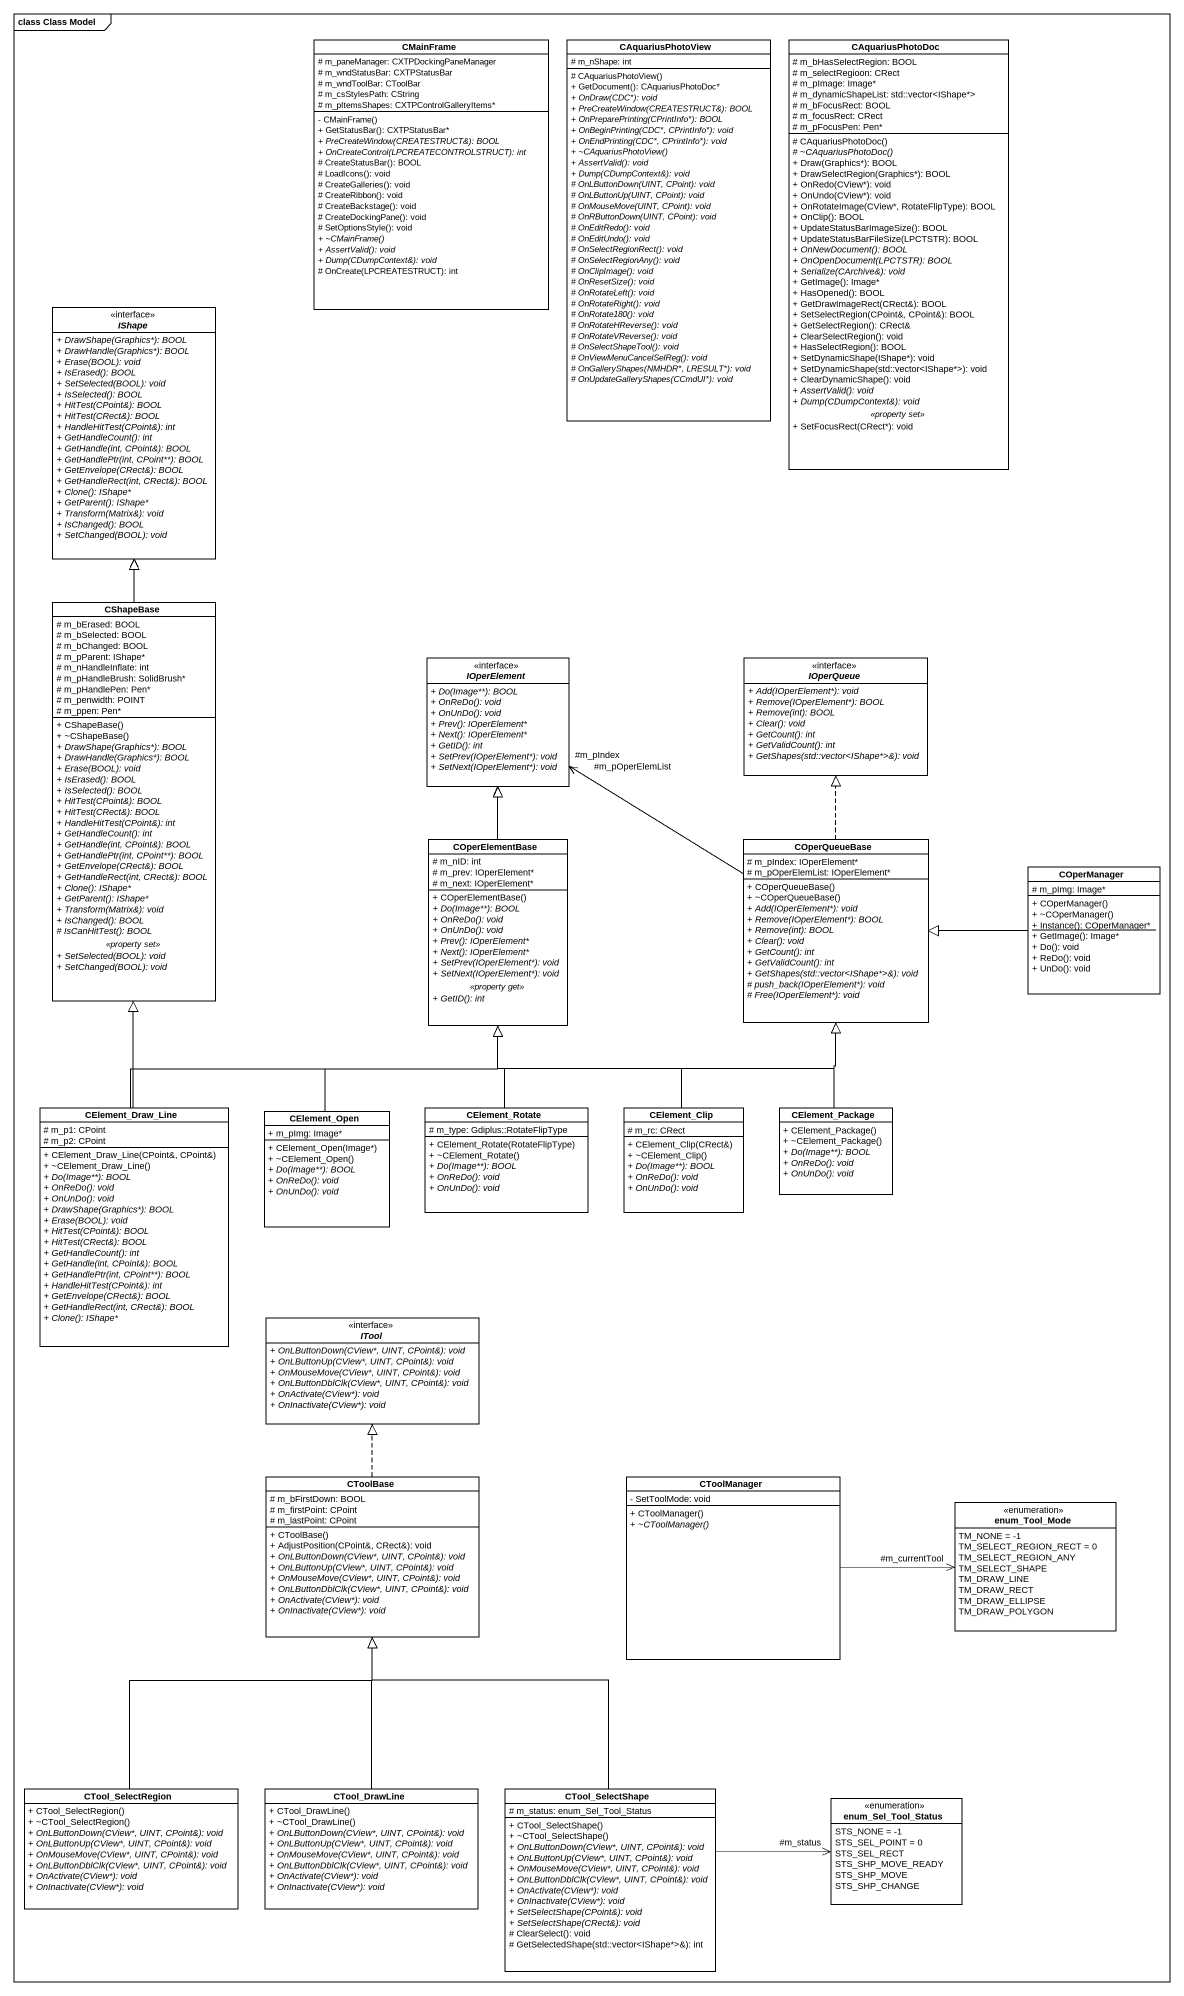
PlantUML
@startuml
mainframe class Class Model
hide circle
hide empty members
skinparam classAttributeIconSize 0
class CMainFrame {
  # m_paneManager: CXTPDockingPaneManager
  # m_wndStatusBar: CXTPStatusBar
  # m_wndToolBar: CToolBar
  # m_csStylesPath: CString
  # m_pItemsShapes: CXTPControlGalleryItems*
  - CMainFrame()
  + GetStatusBar(): CXTPStatusBar*
  {abstract} + PreCreateWindow(CREATESTRUCT&): BOOL
  {abstract} + OnCreateControl(LPCREATECONTROLSTRUCT): int
  # CreateStatusBar(): BOOL
  # LoadIcons(): void
  # CreateGalleries(): void
  # CreateRibbon(): void
  # CreateBackstage(): void
  # CreateDockingPane(): void
  # SetOptionsStyle(): void
  {abstract} + ~CMainFrame()
  {abstract} + AssertValid(): void
  {abstract} + Dump(CDumpContext&): void
  # OnCreate(LPCREATESTRUCT): int
}
class CAquariusPhotoView {
  # m_nShape: int
  # CAquariusPhotoView()
  + GetDocument(): CAquariusPhotoDoc*
  {abstract} + OnDraw(CDC*): void
  {abstract} + PreCreateWindow(CREATESTRUCT&): BOOL
  {abstract} + OnPreparePrinting(CPrintInfo*): BOOL
  {abstract} + OnBeginPrinting(CDC*, CPrintInfo*): void
  {abstract} + OnEndPrinting(CDC*, CPrintInfo*): void
  {abstract} + ~CAquariusPhotoView()
  {abstract} + AssertValid(): void
  {abstract} + Dump(CDumpContext&): void
  {abstract} # OnLButtonDown(UINT, CPoint): void
  {abstract} # OnLButtonUp(UINT, CPoint): void
  {abstract} # OnMouseMove(UINT, CPoint): void
  {abstract} # OnRButtonDown(UINT, CPoint): void
  {abstract} # OnEditRedo(): void
  {abstract} # OnEditUndo(): void
  {abstract} # OnSelectRegionRect(): void
  {abstract} # OnSelectRegionAny(): void
  {abstract} # OnClipImage(): void
  {abstract} # OnResetSize(): void
  {abstract} # OnRotateLeft(): void
  {abstract} # OnRotateRight(): void
  {abstract} # OnRotate180(): void
  {abstract} # OnRotateHReverse(): void
  {abstract} # OnRotateVReverse(): void
  {abstract} # OnSelectShapeTool(): void
  {abstract} # OnViewMenuCancelSelReg(): void
  {abstract} # OnGalleryShapes(NMHDR*, LRESULT*): void
  {abstract} # OnUpdateGalleryShapes(CCmdUI*): void
}
class CAquariusPhotoDoc {
  # m_bHasSelectRegion: BOOL
  # m_selectRegioon: CRect
  # m_pImage: Image*
  # m_dynamicShapeList: std::vector<IShape*>
  # m_bFocusRect: BOOL
  # m_focusRect: CRect
  # m_pFocusPen: Pen*
  --
  # CAquariusPhotoDoc()
  {abstract} # ~CAquariusPhotoDoc()
  + Draw(Graphics*): BOOL
  + DrawSelectRegion(Graphics*): BOOL
  + OnRedo(CView*): void
  + OnUndo(CView*): void
  + OnRotateImage(CView*, RotateFlipType): BOOL
  + OnClip(): BOOL
  + UpdateStatusBarImageSize(): BOOL
  + UpdateStatusBarFileSize(LPCTSTR): BOOL
  {abstract} + OnNewDocument(): BOOL
  {abstract} + OnOpenDocument(LPCTSTR): BOOL
  {abstract} + Serialize(CArchive&): void
  + GetImage(): Image*
  + HasOpened(): BOOL
  + GetDrawImageRect(CRect&): BOOL
  + SetSelectRegion(CPoint&, CPoint&): BOOL
  + GetSelectRegion(): CRect&
  + ClearSelectRegion(): void
  + HasSelectRegion(): BOOL
  + SetDynamicShape(IShape*): void
  + SetDynamicShape(std::vector<IShape*>): void
  + ClearDynamicShape(): void
  {abstract} + AssertValid(): void
  {abstract} + Dump(CDumpContext&): void
  .. <<property set>> ..
  + SetFocusRect(CRect*): void
}
interface IShape {
  {abstract} + DrawShape(Graphics*): BOOL
  {abstract} + DrawHandle(Graphics*): BOOL
  {abstract} + Erase(BOOL): void
  {abstract} + IsErased(): BOOL
  {abstract} + SetSelected(BOOL): void
  {abstract} + IsSelected(): BOOL
  {abstract} + HitTest(CPoint&): BOOL
  {abstract} + HitTest(CRect&): BOOL
  {abstract} + HandleHitTest(CPoint&): int
  {abstract} + GetHandleCount(): int
  {abstract} + GetHandle(int, CPoint&): BOOL
  {abstract} + GetHandlePtr(int, CPoint**): BOOL
  {abstract} + GetEnvelope(CRect&): BOOL
  {abstract} + GetHandleRect(int, CRect&): BOOL
  {abstract} + Clone(): IShape*
  {abstract} + GetParent(): IShape*
  {abstract} + Transform(Matrix&): void
  {abstract} + IsChanged(): BOOL
  {abstract} + SetChanged(BOOL): void
}
class CShapeBase {
  # m_bErased: BOOL
  # m_bSelected: BOOL
  # m_bChanged: BOOL
  # m_pParent: IShape*
  # m_nHandleInflate: int
  # m_pHandleBrush: SolidBrush*
  # m_pHandlePen: Pen*
  # m_penwidth: POINT
  # m_ppen: Pen*
  --
  + CShapeBase()
  + ~CShapeBase()
  {abstract} + DrawShape(Graphics*): BOOL
  {abstract} + DrawHandle(Graphics*): BOOL
  {abstract} + Erase(BOOL): void
  {abstract} + IsErased(): BOOL
  {abstract} + IsSelected(): BOOL
  {abstract} + HitTest(CPoint&): BOOL
  {abstract} + HitTest(CRect&): BOOL
  {abstract} + HandleHitTest(CPoint&): int
  {abstract} + GetHandleCount(): int
  {abstract} + GetHandle(int, CPoint&): BOOL
  {abstract} + GetHandlePtr(int, CPoint**): BOOL
  {abstract} + GetEnvelope(CRect&): BOOL
  {abstract} + GetHandleRect(int, CRect&): BOOL
  {abstract} + Clone(): IShape*
  {abstract} + GetParent(): IShape*
  {abstract} + Transform(Matrix&): void
  {abstract} + IsChanged(): BOOL
  {abstract} # IsCanHitTest(): BOOL
  .. <<property set>> ..
  {abstract} + SetSelected(BOOL): void
  {abstract} + SetChanged(BOOL): void
}
interface IOperElement {
  {abstract} + Do(Image**): BOOL
  {abstract} + OnReDo(): void
  {abstract} + OnUnDo(): void
  {abstract} + Prev(): IOperElement*
  {abstract} + Next(): IOperElement*
  {abstract} + GetID(): int
  {abstract} + SetPrev(IOperElement*): void
  {abstract} + SetNext(IOperElement*): void
}
interface IOperQueue {
  {abstract} + Add(IOperElement*): void
  {abstract} + Remove(IOperElement*): BOOL
  {abstract} + Remove(int): BOOL
  {abstract} + Clear(): void
  {abstract} + GetCount(): int
  {abstract} + GetValidCount(): int
  {abstract} + GetShapes(std::vector<IShape*>&): void
}
class COperElementBase {
  # m_nID: int
  # m_prev: IOperElement*
  # m_next: IOperElement*
  --
  + COperElementBase()
  {abstract} + Do(Image**): BOOL
  {abstract} + OnReDo(): void
  {abstract} + OnUnDo(): void
  {abstract} + Prev(): IOperElement*
  {abstract} + Next(): IOperElement*
  {abstract} + SetPrev(IOperElement*): void
  {abstract} + SetNext(IOperElement*): void
  .. <<property get>> ..
  {abstract} + GetID(): int
}
class COperQueueBase {
  # m_pIndex: IOperElement*
  # m_pOperElemList: IOperElement*
  + COperQueueBase()
  + ~COperQueueBase()
  {abstract} + Add(IOperElement*): void
  {abstract} + Remove(IOperElement*): BOOL
  {abstract} + Remove(int): BOOL
  {abstract} + Clear(): void
  {abstract} + GetCount(): int
  {abstract} + GetValidCount(): int
  {abstract} + GetShapes(std::vector<IShape*>&): void
  {abstract} # push_back(IOperElement*): void
  {abstract} # Free(IOperElement*): void
}
class COperManager {
  # m_pImg: Image*
  + COperManager()
  + ~COperManager()
  {static} + Instance(): COperManager*
  + GetImage(): Image*
  + Do(): void
  + ReDo(): void
  + UnDo(): void
}
class CElement_Draw_Line {
  # m_p1: CPoint
  # m_p2: CPoint
  + CElement_Draw_Line(CPoint&, CPoint&)
  + ~CElement_Draw_Line()
  {abstract} + Do(Image**): BOOL
  {abstract} + OnReDo(): void
  {abstract} + OnUnDo(): void
  {abstract} + DrawShape(Graphics*): BOOL
  {abstract} + Erase(BOOL): void
  {abstract} + HitTest(CPoint&): BOOL
  {abstract} + HitTest(CRect&): BOOL
  {abstract} + GetHandleCount(): int
  {abstract} + GetHandle(int, CPoint&): BOOL
  {abstract} + GetHandlePtr(int, CPoint**): BOOL
  {abstract} + HandleHitTest(CPoint&): int
  {abstract} + GetEnvelope(CRect&): BOOL
  {abstract} + GetHandleRect(int, CRect&): BOOL
  {abstract} + Clone(): IShape*
}
class CElement_Open {
  + m_pImg: Image*
  + CElement_Open(Image*)
  + ~CElement_Open()
  {abstract} + Do(Image**): BOOL
  {abstract} + OnReDo(): void
  {abstract} + OnUnDo(): void
}
class CElement_Rotate {
  # m_type: Gdiplus::RotateFlipType
  + CElement_Rotate(RotateFlipType)
  + ~CElement_Rotate()
  {abstract} + Do(Image**): BOOL
  {abstract} + OnReDo(): void
  {abstract} + OnUnDo(): void
}
class CElement_Clip {
  # m_rc: CRect
  + CElement_Clip(CRect&)
  + ~CElement_Clip()
  {abstract} + Do(Image**): BOOL
  {abstract} + OnReDo(): void
  {abstract} + OnUnDo(): void
}
class CElement_Package {
  + CElement_Package()
  + ~CElement_Package()
  {abstract} + Do(Image**): BOOL
  {abstract} + OnReDo(): void
  {abstract} + OnUnDo(): void
}
interface ITool {
  {abstract} + OnLButtonDown(CView*, UINT, CPoint&): void
  {abstract} + OnLButtonUp(CView*, UINT, CPoint&): void
  {abstract} + OnMouseMove(CView*, UINT, CPoint&): void
  {abstract} + OnLButtonDblClk(CView*, UINT, CPoint&): void
  {abstract} + OnActivate(CView*): void
  {abstract} + OnInactivate(CView*): void
}
class CToolBase {
  # m_bFirstDown: BOOL
  # m_firstPoint: CPoint
  # m_lastPoint: CPoint
  + CToolBase()
  + AdjustPosition(CPoint&, CRect&): void
  {abstract} + OnLButtonDown(CView*, UINT, CPoint&): void
  {abstract} + OnLButtonUp(CView*, UINT, CPoint&): void
  {abstract} + OnMouseMove(CView*, UINT, CPoint&): void
  {abstract} + OnLButtonDblClk(CView*, UINT, CPoint&): void
  {abstract} + OnActivate(CView*): void
  {abstract} + OnInactivate(CView*): void
}
class CToolManager {
  - SetToolMode: void
  + CToolManager()
  {abstract} + ~CToolManager()
}
enum enum_Tool_Mode {
  TM_NONE = -1
  TM_SELECT_REGION_RECT = 0
  TM_SELECT_REGION_ANY
  TM_SELECT_SHAPE
  TM_DRAW_LINE
  TM_DRAW_RECT
  TM_DRAW_ELLIPSE
  TM_DRAW_POLYGON
}
class CTool_SelectRegion {
  + CTool_SelectRegion()
  + ~CTool_SelectRegion()
  {abstract} + OnLButtonDown(CView*, UINT, CPoint&): void
  {abstract} + OnLButtonUp(CView*, UINT, CPoint&): void
  {abstract} + OnMouseMove(CView*, UINT, CPoint&): void
  {abstract} + OnLButtonDblClk(CView*, UINT, CPoint&): void
  {abstract} + OnActivate(CView*): void
  {abstract} + OnInactivate(CView*): void
}
class CTool_DrawLine {
  + CTool_DrawLine()
  + ~CTool_DrawLine()
  {abstract} + OnLButtonDown(CView*, UINT, CPoint&): void
  {abstract} + OnLButtonUp(CView*, UINT, CPoint&): void
  {abstract} + OnMouseMove(CView*, UINT, CPoint&): void
  {abstract} + OnLButtonDblClk(CView*, UINT, CPoint&): void
  {abstract} + OnActivate(CView*): void
  {abstract} + OnInactivate(CView*): void
}
class CTool_SelectShape {
  # m_status: enum_Sel_Tool_Status
  + CTool_SelectShape()
  + ~CTool_SelectShape()
  {abstract} + OnLButtonDown(CView*, UINT, CPoint&): void
  {abstract} + OnLButtonUp(CView*, UINT, CPoint&): void
  {abstract} + OnMouseMove(CView*, UINT, CPoint&): void
  {abstract} + OnLButtonDblClk(CView*, UINT, CPoint&): void
  {abstract} + OnActivate(CView*): void
  {abstract} + OnInactivate(CView*): void
  {abstract} + SetSelectShape(CPoint&): void
  {abstract} + SetSelectShape(CRect&): void
  # ClearSelect(): void
  # GetSelectedShape(std::vector<IShape*>&): int
}
enum enum_Sel_Tool_Status {
  STS_NONE = -1
  STS_SEL_POINT = 0
  STS_SEL_RECT
  STS_SHP_MOVE_READY
  STS_SHP_MOVE
  STS_SHP_CHANGE
}
CShapeBase -up-> IShape
CShapeBase .up.|> IShape
COperElementBase -up-> IOperElement
COperElementBase -up-> IOperElement
COperElementBase .up.|> IOperElement
COperQueueBase -up-> "#m_pIndex" IOperElement
COperQueueBase -up-> "#m_pOperElemList" IOperElement
COperQueueBase .up.|> IOperQueue
COperManager -left-|> COperQueueBase
CElement_Draw_Line -up-|> CShapeBase
CElement_Draw_Line -up-|> COperElementBase
CElement_Open -up-|> COperElementBase
CElement_Rotate -up-|> COperElementBase
CElement_Clip -up-|> COperElementBase
CElement_Package -up-|> COperElementBase
CElement_Package -up-|> COperQueueBase
CToolBase .up.|> ITool
CToolManager -right-> "#m_currentTool" enum_Tool_Mode
CTool_SelectRegion -up-|> CToolBase
CTool_DrawLine -up-|> CToolBase
CTool_SelectShape -up-|> CToolBase
CTool_SelectShape -right-> "#m_status" enum_Sel_Tool_Status
@enduml
